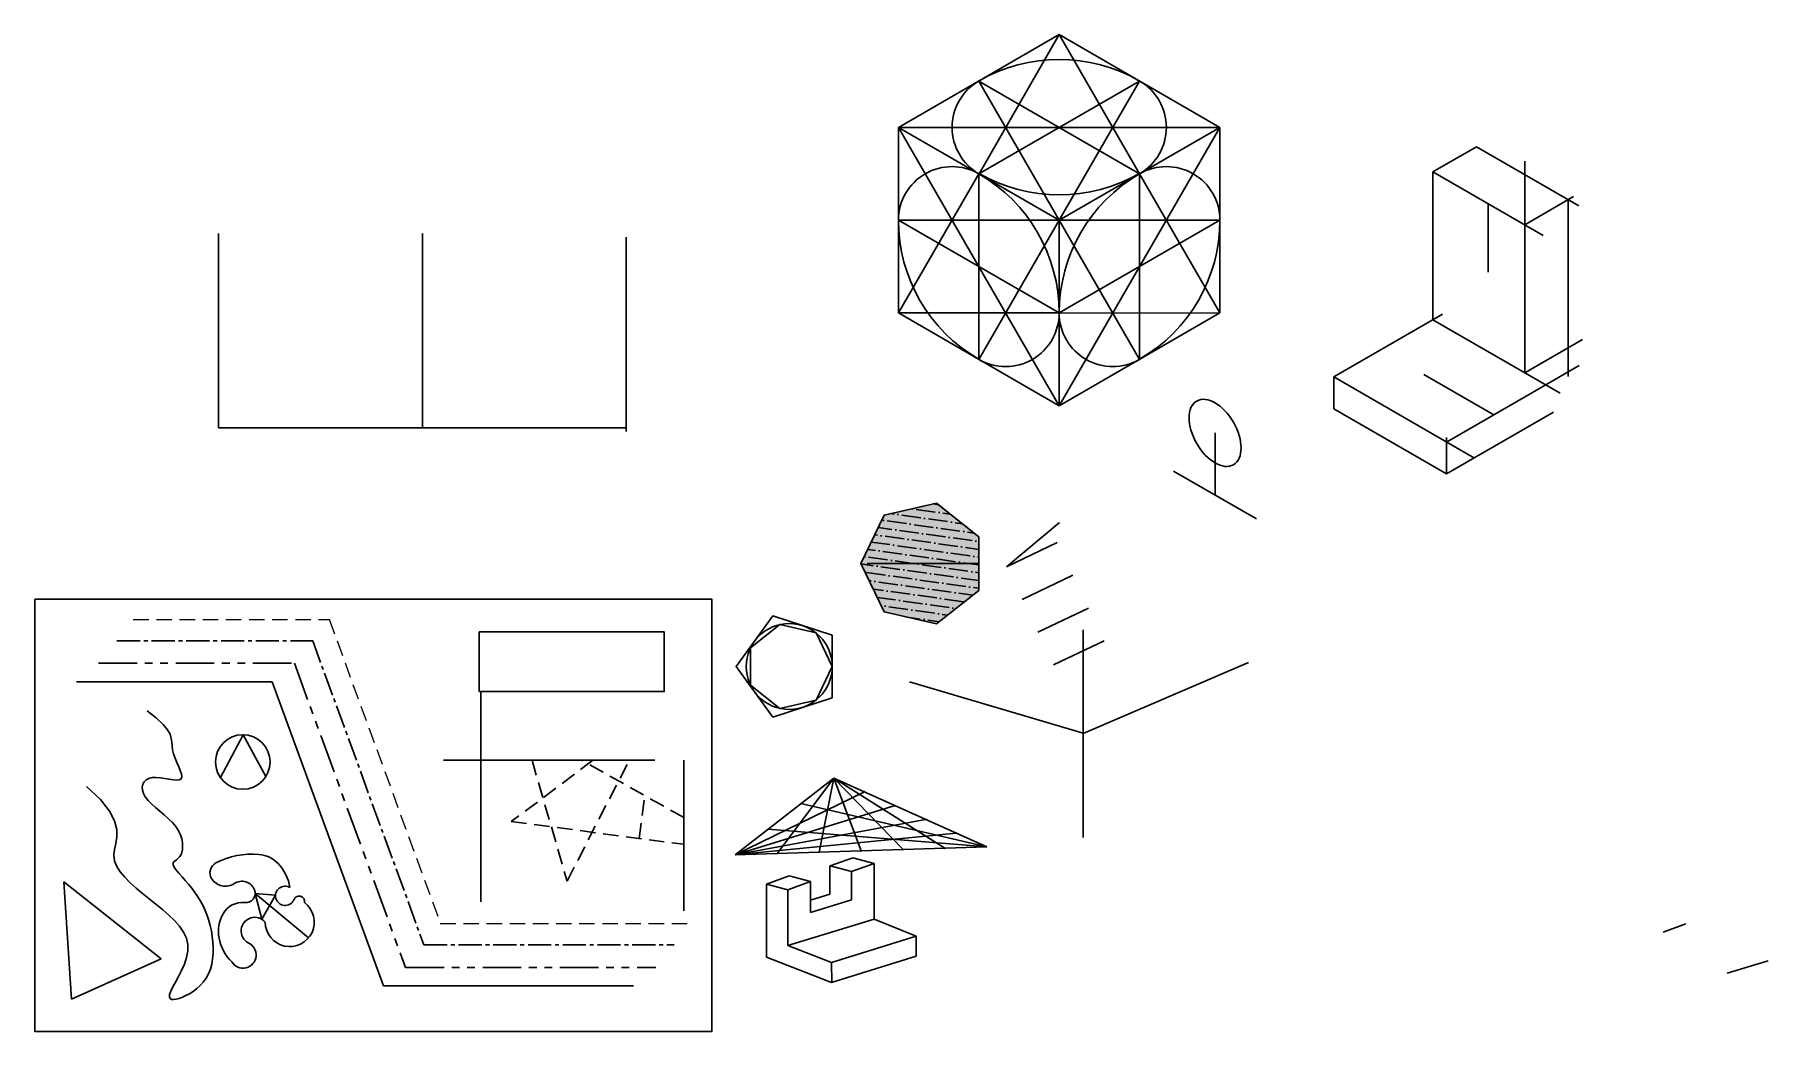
# Model space of a CAD drawing. Header units: millimetres. Extents: x 41 to 754, y -79 to 331.
import ezdxf

# ---------------------------------------------------------------- set-up
doc = ezdxf.new("R2010")
doc.units = ezdxf.units.MM
for name, pattern in [('CENTER2', [28.575, 19.05, -3.175, 3.175, -3.175]), ('LÍNEAS_OCULTAS', [9.525, 6.35, -3.175]), ('VALS2', [31.75, 15.875, -3.175, 3.175, -3.175, 3.175, -3.175])]:
    doc.linetypes.add(name, pattern=pattern)

msp = doc.modelspace()

# ---------------------------------------------------------------- hatches: boundary and pattern name
h = msp.add_hatch(color=256)
h.dxf.hatch_style = 1
h.set_gradient(color1=(0, 0, 255), color2=(94, 103, 175))
h.paths.add_polyline_path([(429.55, 124.4), (412.24, 138.2), (390.67, 133.27), (381.07, 113.33), (390.67, 93.4), (412.24, 88.47), (429.55, 102.27)])
at = {"true_color": 0x9898cc}
h = msp.add_hatch(dxfattribs=at)
h.set_pattern_fill('ANSI36', color=253, angle=127)
h.paths.add_polyline_path([(429.55, 124.4), (412.24, 138.2), (390.67, 133.27), (381.07, 113.33), (390.67, 93.4), (412.24, 88.47), (429.55, 102.27)])

# ---------------------------------------------------------------- linework, layer by layer
for p, q in [((396.51, 292.88), (462.65, 331.06)), ((528.8, 292.88), (462.65, 331.06)), ((462.65, 254.69), (396.51, 292.88)), ((396.51, 292.88), (396.51, 216.5)), ((462.65, 254.69), (528.8, 292.88)), ((528.8, 292.88), (462.65, 178.31)), ((528.8, 292.88), (528.8, 216.5)), ((616.43, 274.62), (634.32, 284.95)), ((634.32, 284.95), (676.51, 260.6)), ((654.23, 191.85), (654.23, 279.01)), ((616.43, 213.68), (616.43, 274.62)), ((616.43, 274.62), (661.79, 248.43)), ((654.23, 252.79), (674.32, 264.39)), ((639.11, 233.26), (639.11, 261.53)), ((672.13, 263.13), (672.13, 190.31)), ((462.65, 254.69), (462.65, 178.31)), ((462.65, 254.69), (462.65, 178.31)), ((116.78, 169.24), (116.78, 249.24)), ((200.63, 169.24), (200.63, 249.24)), ((284.48, 167.74), (284.48, 247.74)), ((462.65, 178.31), (396.51, 216.5)), ((462.65, 178.31), (528.8, 216.5)), ((575.68, 190.15), (620.39, 215.97)), ((616.43, 213.68), (668.75, 183.47)), ((654.23, 191.85), (677.95, 205.54)), ((660.91, 185.78), (676.59, 194.83)), ((575.68, 190.15), (575.68, 177.03)), ((575.68, 190.15), (633.48, 156.78)), ((641.5, 174.57), (612.73, 191.18)), ((622.08, 163.36), (660.91, 185.78)), ((575.68, 177.03), (622.08, 150.24)), ((622.08, 150.24), (666.02, 175.61)), ((116.78, 169.24), (284.48, 169.24)), ((526.8, 141.55), (526.8, 167.14)), ((526.8, 167.14), (526.8, 154.78)), ((622.08, 150.24), (622.08, 165.29)), ((509.73, 151.4), (543.86, 131.7)), ((441.01, 112.01), (462.73, 130.24)), ((441.01, 112.01), (461.82, 121.96)), ((383.59, 113.33), (429.55, 113.33)), ((447.45, 98.54), (468.26, 108.49)), ((453.89, 85.06), (474.7, 95.01)), ((453.89, 85.06), (474.7, 95.01)), ((472.53, 43.58), (472.53, 86.12)), ((472.53, 86.12), (472.53, 0.57)), ((460.33, 71.59), (481.14, 81.54)), ((472.53, 43.35), (540.51, 72.54)), ((401.12, 64.62), (472.53, 43.58)), ((224.74, 60.6), (224.74, -25.97)), ((472.53, 0.57), (472.53, 43.35)), ((209.27, 32.34), (296.34, 32.34)), ((308.25, 32.34), (308.25, -29.69)), ((224.74, -25.97), (224.74, 22.62)), ((369.89, 25.05), (329.4, -6.55)), ((369.89, 25.05), (346.65, -6.01)), ((369.89, 25.05), (363.9, -5.47)), ((432.91, -3.3), (369.89, 25.05)), ((369.89, 25.05), (381.15, -4.93)), ((369.89, 25.05), (398.4, -4.39)), ((369.89, 25.05), (415.66, -3.85)), ((329.4, -6.55), (382.49, 19.38)), ((432.91, -3.3), (356.39, 14.52)), ((329.4, -6.55), (395.1, 13.71)), ((329.4, -6.55), (407.7, 8.04)), ((329.4, -6.55), (420.3, 2.37)), ((432.91, -3.3), (342.89, 3.98)), ((329.4, -6.55), (432.91, -3.3)), ((368.34, -11.12), (368.34, -22.74)), ((368.45, -11.15), (377.76, -7.76)), ((377.22, -13.46), (368.45, -11.15)), ((377.22, -13.46), (386.53, -10.07)), ((377.22, -13.46), (377.22, -25.09)), ((386.53, -10.07), (377.76, -7.76)), ((386.53, -33.01), (386.53, -10.07)), ((342.2, -18.59), (351.5, -15.2)), ((350.96, -20.91), (342.2, -18.59)), ((342.2, -48.71), (342.2, -18.59)), ((350.96, -20.91), (360.27, -17.52)), ((350.96, -43.84), (350.96, -20.91)), ((360.27, -17.52), (351.5, -15.2)), ((360.27, -17.52), (360.27, -30.25)), ((131.86, -22.44), (140.21, -23.11)), ((134.51, -33.04), (131.86, -22.44)), ((131.86, -22.44), (153.82, -40.71)), ((140.21, -23.11), (134.51, -33.04)), ((360.27, -25.2), (368.34, -22.74)), ((360.27, -30.25), (377.22, -25.09)), ((350.96, -43.84), (386.53, -33.01)), ((403.83, -40.07), (386.53, -33.01)), ((711.22, -38.42), (720.53, -35.03)), ((403.83, -40.07), (369.02, -50.9)), ((403.83, -40.07), (403.83, -48.27)), ((369.02, -59.11), (342.2, -48.71)), ((369.02, -50.9), (350.96, -43.84)), ((403.83, -48.27), (369.02, -59.11)), ((369.02, -50.9), (369.07, -59.09)), ((737.48, -55.34), (754.43, -50.18))]:
    msp.add_line(p, q)
at = {"color": 252, "true_color": 0x939598}
for p, q in [((429.66, 273.74), (462.65, 331.06)), ((462.65, 331.06), (495.72, 273.78)), ((462.65, 254.69), (429.58, 311.97)), ((495.72, 311.97), (462.65, 254.69)), ((396.51, 292.88), (462.65, 178.31)), ((396.51, 292.88), (528.8, 292.88)), ((429.58, 273.78), (396.51, 216.5)), ((495.72, 273.78), (528.8, 216.5)), ((396.51, 254.69), (462.65, 254.69)), ((462.65, 254.69), (429.58, 197.4)), ((528.8, 254.69), (462.65, 254.69)), ((462.65, 254.69), (495.72, 197.4)), ((396.51, 216.5), (462.65, 216.5)), ((528.8, 216.5), (462.65, 216.45))]:
    msp.add_line(p, q, dxfattribs=at)
at = {"color": 240, "true_color": 0xed1f24}
for p, q in [((495.72, 273.78), (429.58, 311.97)), ((429.58, 273.78), (495.72, 311.97)), ((429.58, 273.78), (429.58, 197.4)), ((495.72, 273.78), (495.72, 197.4)), ((462.65, 216.5), (396.51, 254.69)), ((462.65, 216.5), (528.8, 254.69))]:
    msp.add_line(p, q, dxfattribs=at)
at = {"color": 143, "linetype": 'LÍNEAS_OCULTAS', "lineweight": 15, "true_color": 0x7aafdf}
for p, q in [((81.69, 90.32), (162.26, 90.32)), ((162.26, 90.42), (208.01, -34.8)), ((208.01, -34.8), (310.94, -34.8))]:
    msp.add_line(p, q, dxfattribs=at)
at = {"color": 114, "linetype": 'CENTER2', "ltscale": 0.5, "true_color": 0x139b48}
for p, q in [((74.93, 81.59), (155.5, 81.59)), ((155.5, 81.59), (201.25, -43.64)), ((201.25, -43.64), (304.18, -43.64))]:
    msp.add_line(p, q, dxfattribs=at)
at = {"color": 242, "linetype": 'VALS2', "true_color": 0xcd2027}
for p, q in [((67.38, 72.32), (147.95, 72.32)), ((147.95, 72.32), (193.7, -52.91)), ((193.7, -52.91), (296.63, -52.91))]:
    msp.add_line(p, q, dxfattribs=at)
at = {"color": 30, "true_color": 0xf26722}
for p, q in [((58.29, 64.7), (138.87, 64.7)), ((138.87, 64.7), (184.62, -60.53)), ((184.62, -60.53), (287.55, -60.53))]:
    msp.add_line(p, q, dxfattribs=at)
at = {"linetype": 'LÍNEAS_OCULTAS'}
for p, q in [((270.81, 32.34), (237.22, 7.11)), ((245.75, 32.34), (260.17, -17.35)), ((260.17, -17.35), (285.75, 32.34)), ((308.25, 8.77), (266.24, 32.34)), ((289.84, 0.18), (292.16, 17.8)), ((237.22, 7.11), (308.25, -2.24))]:
    msp.add_line(p, q, dxfattribs=at)
at = {"color": 51, "true_color": 0xf7f281}
for p, q in [((53.11, -17.72), (56.23, -66.04)), ((93.14, -49.41), (53.11, -17.72)), ((56.23, -66.04), (93.14, -49.41))]:
    msp.add_line(p, q, dxfattribs=at)
for points in [[(429.55, 124.4), (412.24, 138.2), (390.67, 133.27), (381.07, 113.33), (390.67, 93.4), (412.24, 88.47), (429.55, 102.27)], [(41.11, 98.65), (319.78, 98.65), (319.78, -79.23), (41.11, -79.23)], [(369.28, 83.82), (344.84, 91.76), (329.73, 70.96), (344.84, 50.17), (369.28, 58.11)], [(369.28, 70.96), (362.62, 84.79), (347.66, 88.21), (335.66, 78.64), (335.66, 63.29), (347.66, 53.72), (362.62, 57.14)], [(224.01, 85.19), (300.13, 85.19), (300.13, 60.6), (224.01, 60.6)]]:
    msp.add_lwpolyline(points, close=True)
at = {"color": 215, "true_color": 0xa953a0}
msp.add_lwpolyline([(87.4, 52.75), (91.25, 49.7), (93.96, 47.13), (95.74, 44.94), (96.8, 43.05), (97.33, 41.36), (97.55, 39.8), (97.65, 38.27), (97.84, 36.69), (98.28, 34.99), (98.92, 33.21), (99.66, 31.43), (100.4, 29.71), (101.03, 28.12), (101.47, 26.72), (101.61, 25.58), (101.35, 24.78), (100.63, 24.35), (99.51, 24.23), (98.08, 24.33), (96.42, 24.57), (94.64, 24.87), (92.83, 25.14), (91.07, 25.28), (89.46, 25.22), (88.08, 24.89), (86.97, 24.3), (86.12, 23.49), (85.57, 22.49), (85.33, 21.34), (85.41, 20.06), (85.84, 18.7), (86.63, 17.29), (87.78, 15.85), (89.22, 14.39), (90.87, 12.9), (92.63, 11.4), (94.43, 9.86), (96.18, 8.29), (97.78, 6.68), (99.17, 5.04), (100.26, 3.37), (101.06, 1.69), (101.6, 0.03), (101.9, -1.56), (101.99, -3.06), (101.88, -4.43), (101.6, -5.64), (101.18, -6.66), (100.64, -7.46), (100.04, -8.09), (99.43, -8.6), (98.86, -9.04), (98.41, -9.46), (98.11, -9.92), (98.03, -10.47), (98.23, -11.16), (98.75, -12.04), (99.54, -13.09), (100.56, -14.3), (101.74, -15.64), (103.04, -17.11), (104.4, -18.69), (105.76, -20.35), (107.07, -22.07), (108.29, -23.85), (109.39, -25.68), (110.4, -27.57), (111.3, -29.51), (112.09, -31.52), (112.77, -33.58), (113.35, -35.72), (113.83, -37.92), (114.2, -40.19), (114.44, -42.51), (114.56, -44.84), (114.52, -47.15), (114.33, -49.41), (113.95, -51.59), (113.39, -53.66), (112.62, -55.59), (111.64, -57.36), (110.48, -58.96), (109.17, -60.39), (107.77, -61.66), (106.29, -62.78), (104.79, -63.74), (103.31, -64.54), (101.87, -65.2), (100.53, -65.71), (99.31, -66.04), (98.27, -66.17), (97.44, -66.06), (96.86, -65.68), (96.58, -65.01), (96.64, -64.02), (97.07, -62.68), (97.9, -60.97), (99.01, -58.93), (100.27, -56.64), (101.55, -54.15), (102.71, -51.52), (103.62, -48.82), (104.15, -46.1), (104.16, -43.42), (103.55, -40.85), (102.38, -38.37), (100.73, -35.97), (98.68, -33.64), (96.32, -31.35), (93.73, -29.11), (91, -26.9), (88.22, -24.69), (85.47, -22.49), (82.82, -20.28), (80.37, -18.06), (78.18, -15.82), (76.33, -13.58), (74.91, -11.31), (74, -9.02), (73.67, -6.71), (73.92, -4.35), (74.46, -1.87), (74.9, 0.85), (74.87, 3.91), (73.99, 7.41), (71.87, 11.45), (68.16, 16.14), (62.45, 21.57)], dxfattribs=at)
msp.add_lwpolyline([(117.56, 25.21), (126.91, 42.88), (136.27, 25.73)])
msp.add_lwpolyline([(122.23, -50.65, -0.155007), (116.99, -40.82, -0.173087), (118.6, -30.91, -0.303774), (127.59, -26.25, 0.564993), (131.59, -21.03, 0.476499), (123.23, -18.38, -0.420414), (113.92, -16.36, -0.440328), (115.7, -9.9, -0.139568), (133.41, -6.39, -0.186123), (141.29, -10.2, -0.147293), (146.15, -20)], format="xyb")
for centre, radius in [((351.59, 70.96), 17.69), ((126.74, 31.66), 11.22)]:
    msp.add_circle(centre, radius)
at = {"color": 85, "true_color": 0x58ba48}
for centre, radius, start, end in [((462.65, 254.69), 66.14, 59.99999, 120.00002), ((440.67, 292.88), 22.08, 120.15726, 240.07865), ((484.7, 292.88), 22.05, 300.00003, 60.00024), ((418.56, 254.69), 22.05, 60, 180), ((396.51, 216.5), 66.14, 0, 60), ((462.65, 331.06), 65.99, 240.07879, 299.99998), ((528.8, 216.5), 66.14, 120.00002, 179.9213), ((506.75, 254.69), 22.05, 0, 120), ((462.65, 254.69), 66.14, 180, 240), ((462.65, 254.69), 66.14, 300, 0), ((440.6, 216.5), 22.05, 240.00001, 0), ((484.72, 216.46), 22.07, 180.04544, 300)]:
    msp.add_arc(centre, radius, start, end, dxfattribs=at)
for centre, radius, start, end in [((144.16, -23.42), 3.96, 59.90148, 333.51076), ((146.07, -34.27), 10.08, 180, 52.82096), ((149.92, -25.8), 2.29, 348.7805, 164.73026), ((131.71, -37.92), 5.63, 40.4224, 241.17133), ((126.83, -47.82), 5.41, 211.66614, 66.48038)]:
    msp.add_arc(centre, radius, start, end)
msp.add_ellipse((526.8, 167.14), major_axis=(7.57, -13.11), ratio=0.57735)
for p in [(356.39, 14.52), (382.49, 19.38), (395.1, 13.71), (407.7, 8.04), (342.89, 3.98), (420.3, 2.37), (346.65, -6.01), (363.9, -5.47), (381.15, -4.93), (398.4, -4.39), (415.66, -3.85)]:
    msp.add_point(p)

doc.saveas('drawing.dxf')
